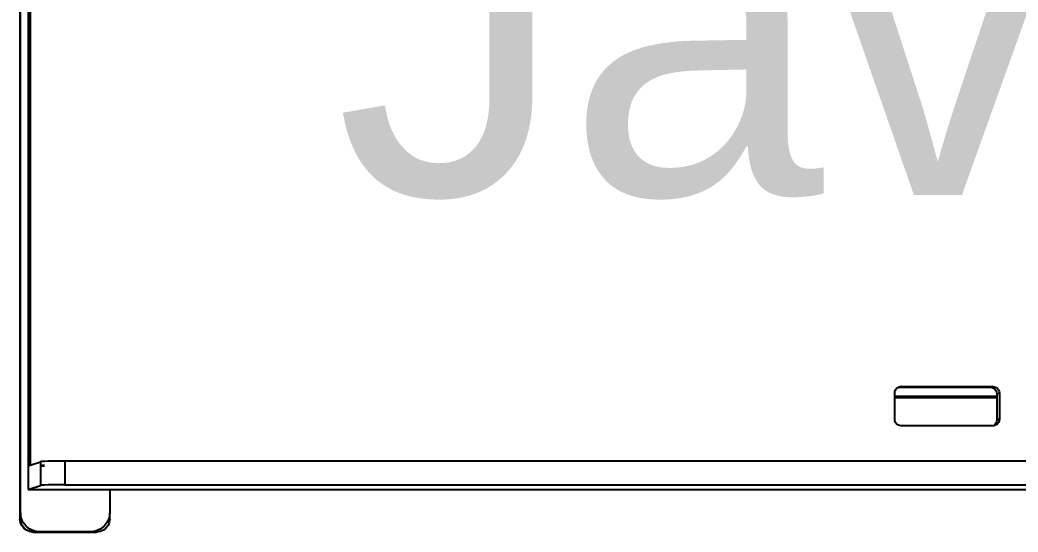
# Model space of a CAD drawing. Header units: metres. Extents: x -4.2 to 4.2, y -5.7 to 5.7.
# Drawn here: x 2.055 to 2.658, y 0.658 to 0.968 of the extents above; entities that cross this region are included whole.
import ezdxf

# ---------------------------------------------------------------- set-up
doc = ezdxf.new("R2010")
doc.units = ezdxf.units.M

msp = doc.modelspace()

# ---------------------------------------------------------------- linework, layer by layer
for p, q in [((2.06117, 1.25521), (2.06117, 0.69863)), ((2.05989, 1.2344), (2.05989, 0.69819)), ((2.05493, 1.22505), (2.05493, 0.66983)), ((2.0552, 0.66992), (2.0552, 1.22522)), ((2.58373, 0.74218), (2.58386, 0.7432)), ((2.58373, 0.74004), (2.58373, 0.74218)), ((2.58386, 0.7432), (2.58426, 0.74416)), ((2.58426, 0.74416), (2.58489, 0.74498)), ((2.58489, 0.74498), (2.58571, 0.74561)), ((2.58571, 0.74561), (2.58576, 0.74563)), ((2.58576, 0.74563), (2.58665, 0.746)), ((2.58576, 0.74563), (2.58606, 0.74567)), ((2.58767, 0.74613), (2.58606, 0.74567)), ((2.58606, 0.74567), (2.64144, 0.74567)), ((2.58665, 0.746), (2.58767, 0.74613)), ((2.58767, 0.74613), (2.64309, 0.74613)), ((2.64309, 0.74613), (2.64144, 0.74567)), ((2.64144, 0.74567), (2.64247, 0.74553)), ((2.64247, 0.74553), (2.64342, 0.74514)), ((2.64309, 0.74613), (2.64411, 0.746)), ((2.64342, 0.74514), (2.64424, 0.74451)), ((2.64411, 0.746), (2.64507, 0.7456)), ((2.64424, 0.74451), (2.64487, 0.74369)), ((2.64487, 0.74369), (2.64526, 0.74273)), ((2.64507, 0.7456), (2.64589, 0.74497)), ((2.64526, 0.74273), (2.6454, 0.74171)), ((2.64705, 0.74217), (2.6454, 0.74171)), ((2.64589, 0.74497), (2.64652, 0.74415)), ((2.64652, 0.74415), (2.64691, 0.7432)), ((2.64691, 0.7432), (2.64705, 0.74217)), ((2.64705, 0.74217), (2.64705, 0.72634)), ((2.6454, 0.74004), (2.58373, 0.74004)), ((2.58373, 0.74001), (2.58373, 0.74004)), ((2.58373, 0.74001), (2.6454, 0.74001)), ((2.58373, 0.73932), (2.58373, 0.74001)), ((2.6454, 0.73932), (2.58373, 0.73932)), ((2.58373, 0.72634), (2.58373, 0.73932)), ((2.6454, 0.74171), (2.6454, 0.74004)), ((2.6454, 0.74004), (2.6454, 0.74001)), ((2.6454, 0.74001), (2.6454, 0.73932)), ((2.6454, 0.73932), (2.6454, 0.72589)), ((2.58386, 0.72532), (2.58373, 0.72634)), ((2.58426, 0.72436), (2.58386, 0.72532)), ((2.58489, 0.72354), (2.58426, 0.72436)), ((2.64526, 0.72486), (2.64487, 0.72391)), ((2.6454, 0.72589), (2.64526, 0.72486)), ((2.64705, 0.72634), (2.6454, 0.72589)), ((2.64652, 0.72436), (2.64589, 0.72354)), ((2.64691, 0.72531), (2.64652, 0.72436)), ((2.64705, 0.72634), (2.64691, 0.72531)), ((2.58571, 0.72292), (2.58489, 0.72354)), ((2.58666, 0.72252), (2.58571, 0.72292)), ((2.58769, 0.72239), (2.58666, 0.72252)), ((2.64311, 0.72239), (2.58769, 0.72239)), ((2.6433, 0.72241), (2.64311, 0.72239)), ((2.64342, 0.72246), (2.6433, 0.72241)), ((2.64424, 0.72309), (2.64342, 0.72246)), ((2.64412, 0.72252), (2.64342, 0.72246)), ((2.64507, 0.72291), (2.64412, 0.72252)), ((2.64487, 0.72391), (2.64424, 0.72309)), ((2.64589, 0.72354), (2.64507, 0.72291)), ((2.06117, 0.69863), (2.06726, 0.70069)), ((2.06803, 0.7008), (2.06726, 0.70069)), ((2.06726, 0.70069), (2.06726, 0.6864)), ((2.06968, 0.7009), (2.06803, 0.7008)), ((2.07207, 0.70098), (2.06968, 0.7009)), ((2.07507, 0.70105), (2.07207, 0.70098)), ((2.07845, 0.70109), (2.07507, 0.70105)), ((2.08198, 0.7011), (2.07845, 0.70109)), ((3.16731, 0.7011), (2.08198, 0.7011)), ((2.08198, 0.7011), (2.08198, 0.6868)), ((2.05989, 0.69819), (2.06117, 0.69863)), ((2.05989, 0.69819), (2.05989, 0.68395)), ((2.06803, 0.69863), (2.06968, 0.69863)), ((2.06803, 0.69819), (2.06968, 0.69819)), ((2.05989, 0.68395), (2.06726, 0.6864)), ((2.05989, 0.68395), (2.10919, 0.68395)), ((2.06803, 0.6865), (2.06726, 0.6864)), ((2.06968, 0.6866), (2.06803, 0.6865)), ((2.07207, 0.68668), (2.06968, 0.6866)), ((2.07507, 0.68675), (2.07207, 0.68668)), ((2.07845, 0.68679), (2.07507, 0.68675)), ((2.08198, 0.6868), (2.07845, 0.68679)), ((2.08198, 0.6868), (3.16731, 0.6868)), ((2.10919, 0.68395), (2.10919, 0.66992)), ((2.10919, 0.68395), (2.99571, 0.68395)), ((2.0552, 0.66992), (2.05493, 0.66983)), ((2.05493, 0.66983), (2.05493, 0.66597)), ((2.0556, 0.66692), (2.0552, 0.66992)), ((2.0552, 0.66992), (2.0552, 0.66606)), ((2.10919, 0.66992), (2.1088, 0.66692)), ((2.10919, 0.66606), (2.10919, 0.66992)), ((2.0552, 0.66606), (2.05493, 0.66597)), ((2.05519, 0.66398), (2.05493, 0.66597)), ((2.05596, 0.66212), (2.05519, 0.66398)), ((2.05547, 0.66407), (2.0552, 0.66606)), ((2.05624, 0.66221), (2.05547, 0.66407)), ((2.05675, 0.66413), (2.0556, 0.66692)), ((2.05859, 0.66174), (2.05675, 0.66413)), ((2.10764, 0.66413), (2.1058, 0.66174)), ((2.1088, 0.66692), (2.10764, 0.66413)), ((2.10893, 0.66407), (2.10816, 0.66221)), ((2.10919, 0.66606), (2.10893, 0.66407)), ((2.05718, 0.66052), (2.05596, 0.66212)), ((2.05746, 0.66061), (2.05624, 0.66221)), ((2.05878, 0.65929), (2.05718, 0.66052)), ((2.05906, 0.65938), (2.05746, 0.66061)), ((2.06099, 0.6599), (2.05859, 0.66174)), ((2.06064, 0.65852), (2.05878, 0.65929)), ((2.06092, 0.65861), (2.05906, 0.65938)), ((2.06264, 0.65826), (2.06064, 0.65852)), ((2.06291, 0.65835), (2.06092, 0.65861)), ((2.06378, 0.65874), (2.06099, 0.6599)), ((2.06291, 0.65835), (2.06264, 0.65826)), ((2.06264, 0.65826), (2.06649, 0.65826)), ((2.06291, 0.65835), (2.06677, 0.65835)), ((2.06677, 0.65835), (2.06378, 0.65874)), ((2.06677, 0.65835), (2.06649, 0.65826)), ((2.06649, 0.65826), (2.09734, 0.65826)), ((2.09762, 0.65835), (2.06677, 0.65835)), ((2.09762, 0.65835), (2.09734, 0.65826)), ((2.09734, 0.65826), (2.10119, 0.65826)), ((2.10062, 0.65874), (2.09762, 0.65835)), ((2.09762, 0.65835), (2.10148, 0.65835)), ((2.10341, 0.6599), (2.10062, 0.65874)), ((2.10319, 0.65852), (2.10119, 0.65826)), ((2.10148, 0.65835), (2.10119, 0.65826)), ((2.10337, 0.6586), (2.10148, 0.65835)), ((2.10337, 0.6586), (2.10319, 0.65852)), ((2.10347, 0.65861), (2.10337, 0.6586)), ((2.1058, 0.66174), (2.10341, 0.6599)), ((2.10533, 0.65938), (2.10347, 0.65861)), ((2.10693, 0.66061), (2.10533, 0.65938)), ((2.10816, 0.66221), (2.10693, 0.66061))]:
    msp.add_line(p, q)

# ---------------------------------------------------------------- texts
at = {"insert": (2.61832, 0.96044), "char_height": 0.2, "width": 0.9994, "attachment_point": 5}
msp.add_mtext('{\\fArial|b0|i0|c0|p34;Javier}', dxfattribs=at)

doc.saveas('drawing.dxf')
